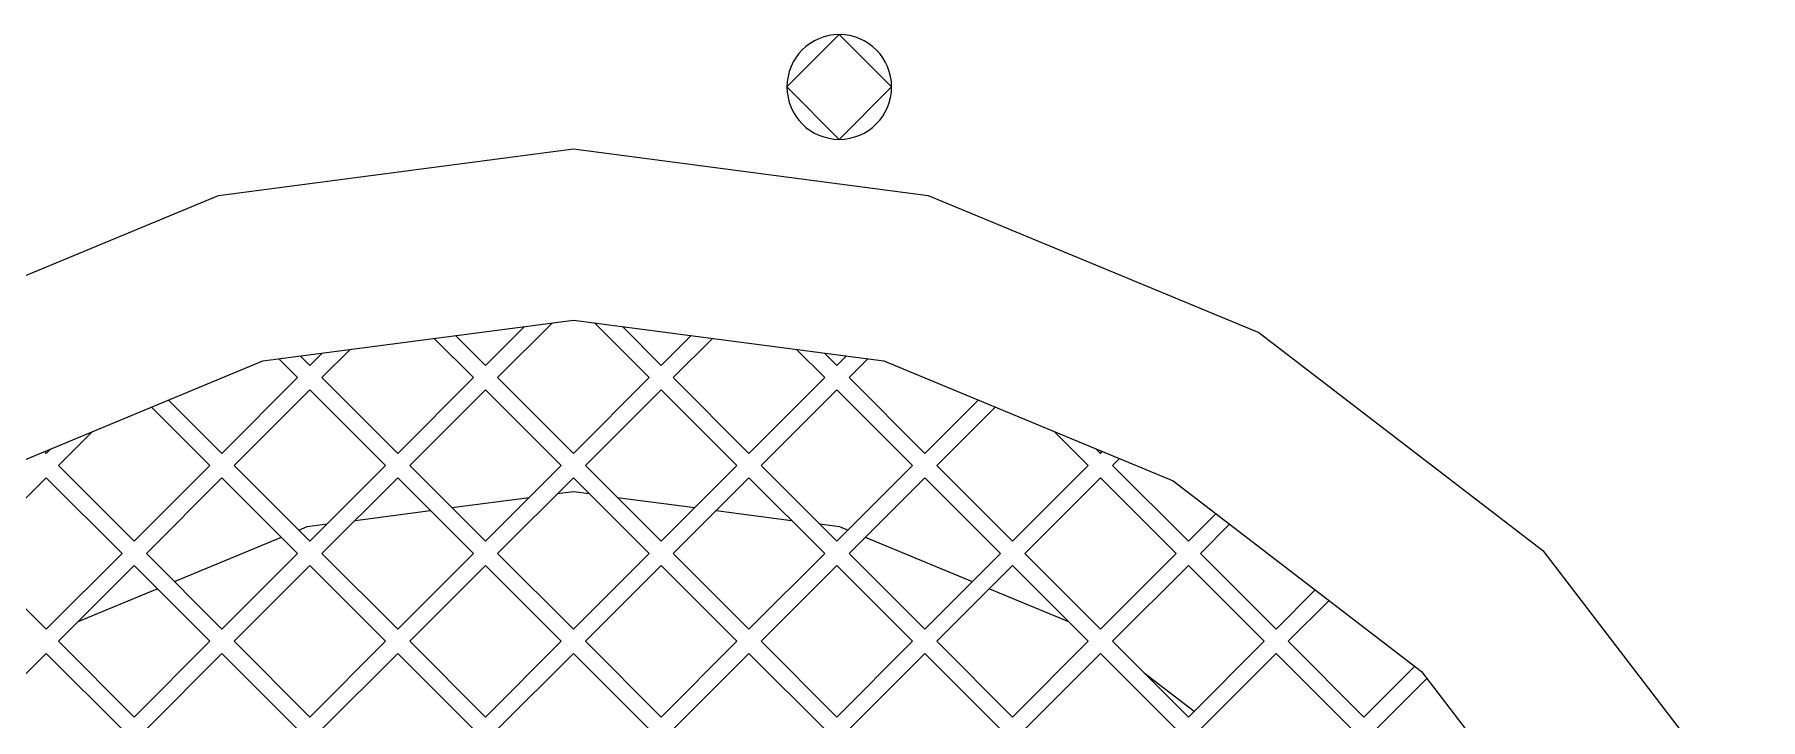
# Model space of a CAD drawing. Header units: inches. Extents: x 0 to 840, y -594 to 0.
# Drawn here: x 264.82 to 284.96, y -208.74 to -200.75 of the extents above; entities that cross this region are included whole.
import ezdxf

# ---------------------------------------------------------------- set-up
doc = ezdxf.new("R2010")
doc.units = ezdxf.units.IN
doc.header["$MEASUREMENT"] = 0

msp = doc.modelspace()

# ---------------------------------------------------------------- linework, layer by layer
at = {"color": 18, "true_color": 0x000000}
for p, q in [((274.21, -200.753), (273.599, -201.364)), ((274.821, -201.364), (274.21, -200.753)), ((273.599, -201.364), (274.21, -201.975)), ((274.21, -201.975), (274.821, -201.364)), ((266.966, -202.63), (271.106, -202.084)), ((266.966, -202.63), (271.106, -202.084)), ((271.106, -202.084), (275.248, -202.63)), ((271.106, -202.084), (275.248, -202.63)), ((263.106, -204.228), (266.966, -202.63)), ((263.106, -204.228), (266.966, -202.63)), ((275.248, -202.63), (279.106, -204.228)), ((275.248, -202.63), (279.106, -204.228)), ((267.482, -204.56), (271.106, -204.084)), ((267.482, -204.56), (271.106, -204.084)), ((269.732, -204.264), (270.08, -204.614)), ((269.732, -204.264), (270.08, -204.614)), ((270.08, -204.614), (270.536, -204.158)), ((270.08, -204.614), (270.536, -204.158)), ((270.222, -204.754), (270.862, -204.116)), ((270.222, -204.754), (270.862, -204.116)), ((271.106, -204.084), (274.73, -204.56)), ((271.106, -204.084), (274.73, -204.56)), ((271.352, -204.116), (271.99, -204.754)), ((271.352, -204.116), (271.99, -204.754)), ((271.678, -204.158), (272.132, -204.614)), ((271.678, -204.158), (272.132, -204.614)), ((272.132, -204.614), (272.48, -204.264)), ((272.132, -204.614), (272.48, -204.264)), ((279.106, -204.228), (282.42, -206.77)), ((279.106, -204.228), (282.42, -206.77)), ((268.03, -204.614), (268.174, -204.47)), ((268.03, -204.614), (268.174, -204.47)), ((268.172, -204.754), (268.5, -204.428)), ((268.172, -204.754), (268.5, -204.428)), ((269.482, -204.298), (269.94, -204.754)), ((269.482, -204.298), (269.94, -204.754)), ((272.272, -204.754), (272.73, -204.298)), ((272.272, -204.754), (272.73, -204.298)), ((273.712, -204.428), (274.04, -204.754)), ((273.712, -204.428), (274.04, -204.754)), ((274.038, -204.47), (274.182, -204.614)), ((274.038, -204.47), (274.182, -204.614)), ((264.106, -205.96), (267.482, -204.56)), ((264.106, -205.96), (267.482, -204.56)), ((267.67, -204.536), (267.888, -204.754)), ((267.67, -204.536), (267.888, -204.754)), ((267.92, -204.504), (268.03, -204.614)), ((267.92, -204.504), (268.03, -204.614)), ((274.182, -204.614), (274.292, -204.504)), ((274.182, -204.614), (274.292, -204.504)), ((274.324, -204.754), (274.542, -204.536)), ((274.324, -204.754), (274.542, -204.536)), ((274.73, -204.56), (278.106, -205.96)), ((274.73, -204.56), (278.106, -205.96)), ((267.004, -205.638), (267.888, -204.754)), ((267.004, -205.638), (267.888, -204.754)), ((268.172, -204.754), (269.056, -205.638)), ((268.172, -204.754), (269.056, -205.638)), ((269.056, -205.638), (269.94, -204.754)), ((269.056, -205.638), (269.94, -204.754)), ((270.222, -204.754), (271.106, -205.638)), ((270.222, -204.754), (271.106, -205.638)), ((271.106, -205.638), (271.99, -204.754)), ((271.106, -205.638), (271.99, -204.754)), ((272.272, -204.754), (273.156, -205.638)), ((272.272, -204.754), (273.156, -205.638)), ((273.156, -205.638), (274.04, -204.754)), ((273.156, -205.638), (274.04, -204.754)), ((274.324, -204.754), (275.208, -205.638)), ((274.324, -204.754), (275.208, -205.638)), ((266.382, -205.016), (267.004, -205.638)), ((266.382, -205.016), (267.004, -205.638)), ((267.146, -205.78), (268.03, -204.896)), ((267.146, -205.78), (268.03, -204.896)), ((268.03, -204.896), (268.914, -205.78)), ((268.03, -204.896), (268.914, -205.78)), ((269.196, -205.78), (270.08, -204.896)), ((269.196, -205.78), (270.08, -204.896)), ((270.08, -204.896), (270.964, -205.78)), ((270.08, -204.896), (270.964, -205.78)), ((271.248, -205.78), (272.132, -204.896)), ((271.248, -205.78), (272.132, -204.896)), ((272.132, -204.896), (273.016, -205.78)), ((272.132, -204.896), (273.016, -205.78)), ((273.298, -205.78), (274.182, -204.896)), ((273.298, -205.78), (274.182, -204.896)), ((274.182, -204.896), (275.066, -205.78)), ((274.182, -204.896), (275.066, -205.78)), ((275.208, -205.638), (275.83, -205.016)), ((275.208, -205.638), (275.83, -205.016)), ((266.182, -205.1), (266.864, -205.78)), ((266.182, -205.1), (266.864, -205.78)), ((275.348, -205.78), (276.03, -205.1)), ((275.348, -205.78), (276.03, -205.1)), ((265.096, -205.78), (265.49, -205.386)), ((265.096, -205.78), (265.49, -205.386)), ((276.722, -205.386), (277.116, -205.78)), ((276.722, -205.386), (277.116, -205.78)), ((264.932, -205.618), (264.954, -205.638)), ((264.932, -205.618), (264.954, -205.638)), ((264.954, -205.638), (265.006, -205.586)), ((264.954, -205.638), (265.006, -205.586)), ((277.206, -205.586), (277.258, -205.638)), ((277.206, -205.586), (277.258, -205.638)), ((277.258, -205.638), (277.28, -205.618)), ((277.258, -205.638), (277.28, -205.618)), ((265.096, -205.78), (265.98, -206.664)), ((265.096, -205.78), (265.98, -206.664)), ((265.98, -206.664), (266.864, -205.78)), ((265.98, -206.664), (266.864, -205.78)), ((267.146, -205.78), (268.03, -206.664)), ((267.146, -205.78), (268.03, -206.664)), ((268.03, -206.664), (268.914, -205.78)), ((268.03, -206.664), (268.914, -205.78)), ((269.196, -205.78), (270.08, -206.664)), ((269.196, -205.78), (270.08, -206.664)), ((270.08, -206.664), (270.964, -205.78)), ((270.08, -206.664), (270.964, -205.78)), ((271.248, -205.78), (272.132, -206.664)), ((271.248, -205.78), (272.132, -206.664)), ((272.132, -206.664), (273.016, -205.78)), ((272.132, -206.664), (273.016, -205.78)), ((273.298, -205.78), (274.182, -206.664)), ((273.298, -205.78), (274.182, -206.664)), ((274.182, -206.664), (275.066, -205.78)), ((274.182, -206.664), (275.066, -205.78)), ((275.348, -205.78), (276.232, -206.664)), ((275.348, -205.78), (276.232, -206.664)), ((276.232, -206.664), (277.116, -205.78)), ((276.232, -206.664), (277.116, -205.78)), ((277.4, -205.78), (277.48, -205.7)), ((277.4, -205.78), (277.48, -205.7)), ((277.4, -205.78), (278.284, -206.664)), ((277.4, -205.78), (278.284, -206.664)), ((264.07, -206.806), (264.954, -205.922)), ((264.07, -206.806), (264.954, -205.922)), ((264.954, -205.922), (265.838, -206.806)), ((264.954, -205.922), (265.838, -206.806)), ((266.122, -206.806), (267.004, -205.922)), ((266.122, -206.806), (267.004, -205.922)), ((267.004, -205.922), (267.888, -206.806)), ((267.004, -205.922), (267.888, -206.806)), ((268.172, -206.806), (269.056, -205.922)), ((268.172, -206.806), (269.056, -205.922)), ((269.056, -205.922), (269.94, -206.806)), ((269.056, -205.922), (269.94, -206.806)), ((270.222, -206.806), (271.106, -205.922)), ((270.222, -206.806), (271.106, -205.922)), ((271.106, -205.922), (271.99, -206.806)), ((271.106, -205.922), (271.99, -206.806)), ((272.272, -206.806), (273.156, -205.922)), ((272.272, -206.806), (273.156, -205.922)), ((273.156, -205.922), (274.04, -206.806)), ((273.156, -205.922), (274.04, -206.806)), ((274.324, -206.806), (275.208, -205.922)), ((274.324, -206.806), (275.208, -205.922)), ((275.208, -205.922), (276.092, -206.806)), ((275.208, -205.922), (276.092, -206.806)), ((276.374, -206.806), (277.258, -205.922)), ((276.374, -206.806), (277.258, -205.922)), ((277.258, -205.922), (278.142, -206.806)), ((277.258, -205.922), (278.142, -206.806)), ((278.106, -205.96), (281.006, -208.184)), ((278.106, -205.96), (281.006, -208.184)), ((269.688, -206.27), (270.594, -206.152)), ((269.688, -206.27), (270.594, -206.152)), ((269.688, -206.27), (270.594, -206.152)), ((269.688, -206.27), (270.594, -206.152)), ((270.92, -206.108), (271.106, -206.084)), ((270.92, -206.108), (271.106, -206.084)), ((270.92, -206.108), (271.106, -206.084)), ((270.92, -206.108), (271.106, -206.084)), ((271.106, -206.084), (271.292, -206.108)), ((271.106, -206.084), (271.292, -206.108)), ((271.106, -206.084), (271.292, -206.108)), ((271.106, -206.084), (271.292, -206.108)), ((271.618, -206.152), (272.524, -206.27)), ((271.618, -206.152), (272.524, -206.27)), ((271.618, -206.152), (272.524, -206.27)), ((271.618, -206.152), (272.524, -206.27)), ((268, -206.492), (268.232, -206.462)), ((268, -206.492), (268.232, -206.462)), ((268, -206.492), (268.232, -206.462)), ((268, -206.492), (268.232, -206.462)), ((268.558, -206.42), (269.438, -206.304)), ((268.558, -206.42), (269.438, -206.304)), ((268.558, -206.42), (269.438, -206.304)), ((268.558, -206.42), (269.438, -206.304)), ((272.774, -206.304), (273.654, -206.42)), ((272.774, -206.304), (273.654, -206.42)), ((272.774, -206.304), (273.654, -206.42)), ((272.774, -206.304), (273.654, -206.42)), ((273.98, -206.462), (274.212, -206.492)), ((273.98, -206.462), (274.212, -206.492)), ((273.98, -206.462), (274.212, -206.492)), ((273.98, -206.462), (274.212, -206.492)), ((278.284, -206.664), (278.606, -206.342)), ((278.284, -206.664), (278.606, -206.342)), ((278.424, -206.806), (278.766, -206.466)), ((278.424, -206.806), (278.766, -206.466)), ((266.45, -207.134), (267.7, -206.616)), ((266.45, -207.134), (267.7, -206.616)), ((266.45, -207.134), (267.7, -206.616)), ((266.45, -207.134), (267.7, -206.616)), ((267.9, -206.534), (268, -206.492)), ((267.9, -206.534), (268, -206.492)), ((267.9, -206.534), (268, -206.492)), ((267.9, -206.534), (268, -206.492)), ((274.212, -206.492), (274.312, -206.534)), ((274.212, -206.492), (274.312, -206.534)), ((274.212, -206.492), (274.312, -206.534)), ((274.212, -206.492), (274.312, -206.534)), ((274.512, -206.616), (275.762, -207.134)), ((274.512, -206.616), (275.762, -207.134)), ((274.512, -206.616), (275.762, -207.134)), ((274.512, -206.616), (275.762, -207.134)), ((264.07, -206.806), (264.954, -207.69)), ((264.07, -206.806), (264.954, -207.69)), ((264.954, -207.69), (265.838, -206.806)), ((264.954, -207.69), (265.838, -206.806)), ((266.122, -206.806), (267.004, -207.69)), ((266.122, -206.806), (267.004, -207.69)), ((267.004, -207.69), (267.888, -206.806)), ((267.004, -207.69), (267.888, -206.806)), ((268.172, -206.806), (269.056, -207.69)), ((268.172, -206.806), (269.056, -207.69)), ((269.056, -207.69), (269.94, -206.806)), ((269.056, -207.69), (269.94, -206.806)), ((270.222, -206.806), (271.106, -207.69)), ((270.222, -206.806), (271.106, -207.69)), ((271.106, -207.69), (271.99, -206.806)), ((271.106, -207.69), (271.99, -206.806)), ((272.272, -206.806), (273.156, -207.69)), ((272.272, -206.806), (273.156, -207.69)), ((273.156, -207.69), (274.04, -206.806)), ((273.156, -207.69), (274.04, -206.806)), ((274.324, -206.806), (275.208, -207.69)), ((274.324, -206.806), (275.208, -207.69)), ((275.208, -207.69), (276.092, -206.806)), ((275.208, -207.69), (276.092, -206.806)), ((276.374, -206.806), (277.258, -207.69)), ((276.374, -206.806), (277.258, -207.69)), ((277.258, -207.69), (278.142, -206.806)), ((277.258, -207.69), (278.142, -206.806)), ((278.424, -206.806), (279.308, -207.69)), ((278.424, -206.806), (279.308, -207.69)), ((282.42, -206.77), (284.962, -210.084)), ((282.42, -206.77), (284.962, -210.084)), ((265.096, -207.83), (265.98, -206.946)), ((265.096, -207.83), (265.98, -206.946)), ((265.98, -206.946), (266.864, -207.83)), ((265.98, -206.946), (266.864, -207.83)), ((267.146, -207.83), (268.03, -206.946)), ((267.146, -207.83), (268.03, -206.946)), ((268.03, -206.946), (268.914, -207.83)), ((268.03, -206.946), (268.914, -207.83)), ((269.196, -207.83), (270.08, -206.946)), ((269.196, -207.83), (270.08, -206.946)), ((270.08, -206.946), (270.964, -207.83)), ((270.08, -206.946), (270.964, -207.83)), ((271.248, -207.83), (272.132, -206.946)), ((271.248, -207.83), (272.132, -206.946)), ((272.132, -206.946), (273.016, -207.83)), ((272.132, -206.946), (273.016, -207.83)), ((273.298, -207.83), (274.182, -206.946)), ((273.298, -207.83), (274.182, -206.946)), ((274.182, -206.946), (275.066, -207.83)), ((274.182, -206.946), (275.066, -207.83)), ((275.348, -207.83), (276.232, -206.946)), ((275.348, -207.83), (276.232, -206.946)), ((276.232, -206.946), (277.116, -207.83)), ((276.232, -206.946), (277.116, -207.83)), ((277.4, -207.83), (278.284, -206.946)), ((277.4, -207.83), (278.284, -206.946)), ((278.284, -206.946), (279.168, -207.83)), ((278.284, -206.946), (279.168, -207.83)), ((265.326, -207.6), (266.25, -207.218)), ((265.326, -207.6), (266.25, -207.218)), ((265.326, -207.6), (266.25, -207.218)), ((265.326, -207.6), (266.25, -207.218)), ((275.962, -207.218), (276.886, -207.6)), ((275.962, -207.218), (276.886, -207.6)), ((275.962, -207.218), (276.886, -207.6)), ((275.962, -207.218), (276.886, -207.6)), ((279.308, -207.69), (279.766, -207.232)), ((279.308, -207.69), (279.766, -207.232)), ((279.45, -207.83), (279.926, -207.356)), ((279.45, -207.83), (279.926, -207.356)), ((265.096, -207.83), (265.98, -208.714)), ((265.096, -207.83), (265.98, -208.714)), ((265.98, -208.714), (266.864, -207.83)), ((265.98, -208.714), (266.864, -207.83)), ((267.146, -207.83), (268.03, -208.714)), ((267.146, -207.83), (268.03, -208.714)), ((268.03, -208.714), (268.914, -207.83)), ((268.03, -208.714), (268.914, -207.83)), ((269.196, -207.83), (270.08, -208.714)), ((269.196, -207.83), (270.08, -208.714)), ((270.08, -208.714), (270.964, -207.83)), ((270.08, -208.714), (270.964, -207.83)), ((271.248, -207.83), (272.132, -208.714)), ((271.248, -207.83), (272.132, -208.714)), ((272.132, -208.714), (273.016, -207.83)), ((272.132, -208.714), (273.016, -207.83)), ((273.298, -207.83), (274.182, -208.714)), ((273.298, -207.83), (274.182, -208.714)), ((274.182, -208.714), (275.066, -207.83)), ((274.182, -208.714), (275.066, -207.83)), ((275.348, -207.83), (276.232, -208.714)), ((275.348, -207.83), (276.232, -208.714)), ((276.232, -208.714), (277.116, -207.83)), ((276.232, -208.714), (277.116, -207.83)), ((277.4, -207.83), (278.284, -208.714)), ((277.4, -207.83), (278.284, -208.714)), ((278.284, -208.714), (279.168, -207.83)), ((278.284, -208.714), (279.168, -207.83)), ((279.45, -207.83), (280.334, -208.714)), ((279.45, -207.83), (280.334, -208.714)), ((264.07, -208.856), (264.954, -207.972)), ((264.07, -208.856), (264.954, -207.972)), ((264.954, -207.972), (265.838, -208.856)), ((264.954, -207.972), (265.838, -208.856)), ((266.122, -208.856), (267.004, -207.972)), ((266.122, -208.856), (267.004, -207.972)), ((267.004, -207.972), (267.888, -208.856)), ((267.004, -207.972), (267.888, -208.856)), ((268.172, -208.856), (269.056, -207.972)), ((268.172, -208.856), (269.056, -207.972)), ((269.056, -207.972), (269.94, -208.856)), ((269.056, -207.972), (269.94, -208.856)), ((270.222, -208.856), (271.106, -207.972)), ((270.222, -208.856), (271.106, -207.972)), ((271.106, -207.972), (271.99, -208.856)), ((271.106, -207.972), (271.99, -208.856)), ((272.272, -208.856), (273.156, -207.972)), ((272.272, -208.856), (273.156, -207.972)), ((273.156, -207.972), (274.04, -208.856)), ((273.156, -207.972), (274.04, -208.856)), ((274.324, -208.856), (275.208, -207.972)), ((274.324, -208.856), (275.208, -207.972)), ((275.208, -207.972), (276.092, -208.856)), ((275.208, -207.972), (276.092, -208.856)), ((276.374, -208.856), (277.258, -207.972)), ((276.374, -208.856), (277.258, -207.972)), ((277.258, -207.972), (278.142, -208.856)), ((277.258, -207.972), (278.142, -208.856)), ((278.424, -208.856), (279.308, -207.972)), ((278.424, -208.856), (279.308, -207.972)), ((279.308, -207.972), (280.192, -208.856)), ((279.308, -207.972), (280.192, -208.856)), ((277.768, -208.2), (278.352, -208.646)), ((277.768, -208.2), (278.352, -208.646)), ((277.768, -208.2), (278.352, -208.646)), ((277.768, -208.2), (278.352, -208.646)), ((280.334, -208.714), (280.926, -208.122)), ((280.334, -208.714), (280.926, -208.122)), ((280.476, -208.856), (281.068, -208.264)), ((280.476, -208.856), (281.068, -208.264)), ((281.006, -208.184), (281.006, -208.184)), ((281.006, -208.184), (283.23, -211.084)), ((281.006, -208.184), (281.006, -208.184)), ((281.006, -208.184), (283.23, -211.084))]:
    msp.add_line(p, q, dxfattribs=at)
for start, end in [(90, 180), (0, 90), (180, 270), (270, 0)]:
    msp.add_arc((274.21, -201.364), 0.611, start, end, dxfattribs=at)

doc.saveas('drawing.dxf')
